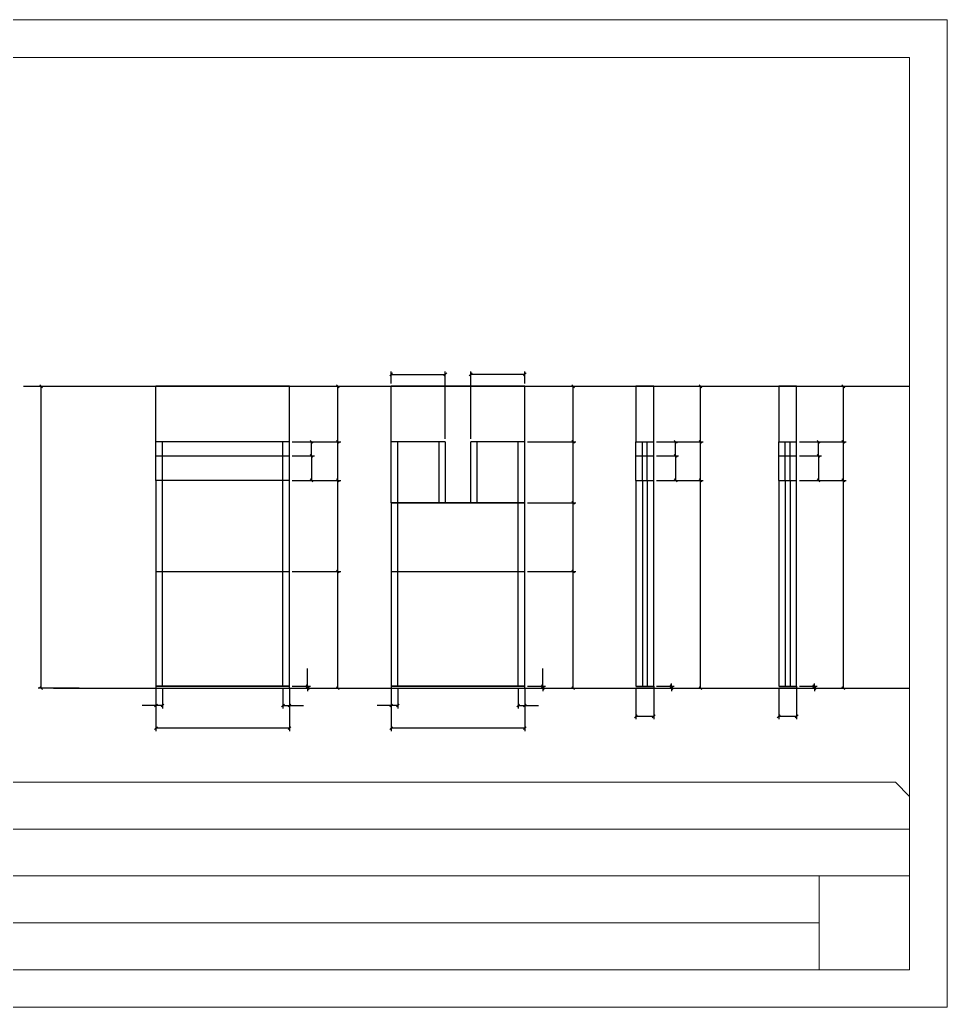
# Model space of a CAD drawing. Header units: metres. Extents: x 4341 to 5826, y 7254 to 8304.
# Drawn here: x 4840 to 5826, y 7254 to 8304 of the extents above; entities that cross this region are included whole.
import ezdxf

# ---------------------------------------------------------------- set-up
doc = ezdxf.new("R2010")
doc.units = ezdxf.units.M
for name, color, linetype in [('COTA', 7, 'Continuous'), ('NIVEL 2° PAV.', 7, 'Continuous'), ('Nível', 7, 'Continuous'), ('Painéis', 7, 'Continuous'), ('SARR_2.2x7', 7, 'Continuous'), ('SARRAFO DE PRESSAO', 7, 'Continuous')]:
    doc.layers.add(name, color=color, linetype=linetype)

msp = doc.modelspace()

# ---------------------------------------------------------------- linework, layer by layer
at = {"layer": 'COTA', "color": 241, "lineweight": 25}
for p, q in [((5127, 7914.5), (4985, 7914.5)), ((4985, 7855.5), (4985, 7914.5)), ((5127, 7855.5), (5127, 7914.5)), ((5377.1, 7914.5), (5235.1, 7914.5)), ((5235.1, 7855.5), (5235.1, 7914.5)), ((5377.1, 7855.5), (5377.1, 7914.5))]:
    msp.add_line(p, q, dxfattribs=at)
at = {"layer": 'COTA', "color": 4, "lineweight": 25}
for p, q in [((5130, 7914.5), (5181.4, 7914.5)), ((5178.4, 7855.5), (5178.4, 7914.5)), ((5380.1, 7914.5), (5431.5, 7914.5)), ((5428.5, 7855.5), (5428.5, 7914.5)), ((5517.2, 7914.5), (5566.9, 7914.5)), ((5563.9, 7855.5), (5563.9, 7914.5)), ((5669.1, 7914.5), (5718.8, 7914.5)), ((5715.8, 7855.5), (5715.8, 7914.5)), ((5130, 7855.5), (5181.4, 7855.5)), ((5380.1, 7855.5), (5431.5, 7855.5)), ((5517.2, 7855.5), (5566.9, 7855.5)), ((5669.1, 7855.5), (5718.8, 7855.5)), ((5130, 7814.5), (5181.4, 7814.5)), ((5178.4, 7717.5), (5178.4, 7814.5)), ((5517.2, 7814.5), (5566.9, 7814.5)), ((5563.9, 7593.5), (5563.9, 7814.5)), ((5669.1, 7814.5), (5718.8, 7814.5)), ((5715.8, 7593.5), (5715.8, 7814.5)), ((5380.1, 7790.5), (5431.5, 7790.5)), ((5428.5, 7717.5), (5428.5, 7790.5)), ((5130, 7717.5), (5181.4, 7717.5)), ((5130, 7717.5), (5181.4, 7717.5)), ((5178.4, 7593.5), (5178.4, 7717.5)), ((5380.1, 7717.5), (5431.5, 7717.5)), ((5380.1, 7717.5), (5431.5, 7717.5)), ((5428.5, 7593.5), (5428.5, 7717.5)), ((5146.3, 7595.5), (5146.3, 7614.3)), ((5396.3, 7595.5), (5396.3, 7614.3)), ((4985, 7592.5), (4985, 7547.9)), ((4992, 7592.5), (4992, 7572)), ((5120, 7592.5), (5120, 7572)), ((5127, 7592.5), (5127, 7547.9)), ((5130, 7595.5), (5149.3, 7595.5)), ((5130, 7593.5), (5149.3, 7593.5)), ((5130, 7593.5), (5181.4, 7593.5)), ((5146.3, 7593.5), (5146.3, 7595.5)), ((5146.3, 7593.5), (5146.3, 7590.5)), ((5235.1, 7592.5), (5235.1, 7547.9)), ((5242.1, 7592.5), (5242.1, 7572)), ((5370.1, 7592.5), (5370.1, 7572)), ((5377.1, 7592.5), (5377.1, 7547.9)), ((5380.1, 7595.5), (5399.3, 7595.5)), ((5380.1, 7593.5), (5399.3, 7593.5)), ((5380.1, 7593.5), (5431.5, 7593.5)), ((5396.3, 7593.5), (5396.3, 7595.5)), ((5396.3, 7593.5), (5396.3, 7590.5)), ((5495.2, 7592.5), (5495.2, 7560.6)), ((5514.2, 7592.5), (5514.2, 7560.6)), ((5517.2, 7595.5), (5536.1, 7595.5)), ((5517.2, 7593.5), (5536.1, 7593.5)), ((5517.2, 7593.5), (5566.9, 7593.5)), ((5533.1, 7595.5), (5533.1, 7598.5)), ((5533.1, 7593.5), (5533.1, 7595.5)), ((5533.1, 7593.5), (5533.1, 7590.5)), ((5647.1, 7592.5), (5647.1, 7560.6)), ((5666.1, 7592.5), (5666.1, 7560.6)), ((5669.1, 7595.5), (5688, 7595.5)), ((5669.1, 7593.5), (5688, 7593.5)), ((5669.1, 7593.5), (5718.8, 7593.5)), ((5685, 7595.5), (5685, 7598.5)), ((5685, 7593.5), (5685, 7595.5)), ((5685, 7593.5), (5685, 7590.5)), ((4985, 7590.5), (4985, 7572)), ((5127, 7590.5), (5127, 7572)), ((5235.1, 7590.5), (5235.1, 7572)), ((5377.1, 7590.5), (5377.1, 7572)), ((4985, 7575), (4970.3, 7575)), ((4992, 7575), (4985, 7575)), ((5120, 7575), (5127, 7575)), ((5127, 7575), (5141.8, 7575)), ((5235.1, 7575), (5220.3, 7575)), ((5242.1, 7575), (5235.1, 7575)), ((5370.1, 7575), (5377.1, 7575)), ((5377.1, 7575), (5391.8, 7575)), ((5495.2, 7563.6), (5514.2, 7563.6)), ((5647.1, 7563.6), (5666.1, 7563.6)), ((5127, 7550.9), (4985, 7550.9)), ((5377.1, 7550.9), (5235.1, 7550.9))]:
    msp.add_line(p, q, dxfattribs=at)
at = {"layer": 'COTA', "color": 0, "lineweight": 25}
for p, q in [((5179.9, 7913), (5176.9, 7916)), ((5430, 7913), (5427, 7916)), ((5565.4, 7913), (5562.4, 7916)), ((5717.3, 7913), (5714.3, 7916)), ((5176.9, 7857), (5179.9, 7854)), ((5427, 7857), (5430, 7854)), ((5562.4, 7857), (5565.4, 7854)), ((5714.3, 7857), (5717.3, 7854)), ((5179.9, 7813), (5176.9, 7816)), ((5565.4, 7813), (5562.4, 7816)), ((5717.3, 7813), (5714.3, 7816)), ((5430, 7789), (5427, 7792)), ((5176.9, 7719), (5179.9, 7716)), ((5179.9, 7716), (5176.9, 7719)), ((5427, 7719), (5430, 7716)), ((5430, 7716), (5427, 7719)), ((5144.8, 7597), (5147.8, 7594)), ((5147.8, 7592), (5144.8, 7595)), ((5176.9, 7595), (5179.9, 7592)), ((5394.8, 7597), (5397.8, 7594)), ((5397.8, 7592), (5394.8, 7595)), ((5427, 7595), (5430, 7592)), ((5531.6, 7597), (5534.6, 7594)), ((5534.6, 7592), (5531.6, 7595)), ((5562.4, 7595), (5565.4, 7592)), ((5683.5, 7597), (5686.5, 7594)), ((5686.5, 7592), (5683.5, 7595)), ((5714.3, 7595), (5717.3, 7592)), ((4986.5, 7576.5), (4983.5, 7573.5)), ((4990.5, 7573.5), (4993.5, 7576.5)), ((5121.5, 7576.5), (5118.5, 7573.5)), ((5125.5, 7573.5), (5128.5, 7576.5)), ((5236.6, 7576.5), (5233.6, 7573.5)), ((5240.6, 7573.5), (5243.6, 7576.5)), ((5371.6, 7576.5), (5368.6, 7573.5)), ((5375.6, 7573.5), (5378.6, 7576.5)), ((5496.7, 7565.1), (5493.7, 7562.1)), ((5512.7, 7562.1), (5515.7, 7565.1)), ((5648.6, 7565.1), (5645.6, 7562.1)), ((5664.6, 7562.1), (5667.6, 7565.1)), ((4986.5, 7552.4), (4983.5, 7549.4)), ((5125.5, 7549.4), (5128.5, 7552.4)), ((5236.6, 7552.4), (5233.6, 7549.4)), ((5375.6, 7549.4), (5378.6, 7552.4))]:
    msp.add_line(p, q, dxfattribs=at)
at = {"layer": 'COTA', "color": 241, "lineweight": 25}
for points in [[(5514.2, 7855.5), (5514.2, 7914.5), (5495.2, 7914.5), (5495.2, 7855.5)], [(5666.1, 7855.5), (5666.1, 7914.5), (5647.1, 7914.5), (5647.1, 7855.5)]]:
    msp.add_lwpolyline(points, dxfattribs=at)
at = {"layer": 'NIVEL 2° PAV.', "color": 4, "lineweight": 25}
for p, q in [((4859.7, 7914.5), (4865.9, 7914.5)), ((4862.9, 7593.5), (4862.9, 7914.5)), ((4903.4, 7593.5), (4859.9, 7593.5))]:
    msp.add_line(p, q, dxfattribs=at)
at = {"layer": 'NIVEL 2° PAV.', "color": 0, "lineweight": 25}
for p, q in [((4864.4, 7913), (4861.4, 7916)), ((4861.4, 7595), (4864.4, 7592))]:
    msp.add_line(p, q, dxfattribs=at)
at = {"layer": 'Nível', "color": 4, "lineweight": 25}
for p, q in [((4844.2, 7914.5), (5786.2, 7914.5)), ((4876, 7593.5), (5786.2, 7593.5))]:
    msp.add_line(p, q, dxfattribs=at)
at = {"layer": 'Painéis', "color": 0, "lineweight": 25}
for p, q in [((5236.6, 7928.7), (5233.6, 7925.7)), ((5291.1, 7925.7), (5294.1, 7928.7)), ((5321.1, 7928.7), (5318.1, 7925.7)), ((5375.6, 7925.7), (5378.6, 7928.7)), ((5151.9, 7854), (5148.9, 7857)), ((5179.9, 7854), (5176.9, 7857)), ((5430, 7854), (5427, 7857)), ((5539, 7854), (5536, 7857)), ((5565.4, 7854), (5562.4, 7857)), ((5690.9, 7854), (5687.9, 7857)), ((5717.3, 7854), (5714.3, 7857)), ((5151.9, 7839), (5148.9, 7842)), ((5148.9, 7842), (5151.9, 7839)), ((5539, 7839), (5536, 7842)), ((5536, 7842), (5539, 7839)), ((5690.9, 7839), (5687.9, 7842)), ((5687.9, 7842), (5690.9, 7839)), ((5148.9, 7816), (5151.9, 7813)), ((5176.9, 7816), (5179.9, 7813)), ((5536, 7816), (5539, 7813)), ((5562.4, 7816), (5565.4, 7813)), ((5687.9, 7816), (5690.9, 7813)), ((5714.3, 7816), (5717.3, 7813)), ((5427, 7792), (5430, 7789))]:
    msp.add_line(p, q, dxfattribs=at)
at = {"layer": 'Painéis', "color": 4, "lineweight": 25}
for p, q in [((5235.1, 7917.5), (5235.1, 7930.2)), ((5292.6, 7858.5), (5292.6, 7930.2)), ((5319.6, 7858.5), (5319.6, 7930.2)), ((5377.1, 7917.5), (5377.1, 7930.2)), ((5235.1, 7927.2), (5292.6, 7927.2)), ((5377.1, 7927.2), (5319.6, 7927.2)), ((5130, 7855.5), (5181.4, 7855.5)), ((5130, 7855.5), (5153.4, 7855.5)), ((5150.4, 7840.5), (5150.4, 7855.5)), ((5178.4, 7814.5), (5178.4, 7855.5)), ((5380.1, 7855.5), (5431.5, 7855.5)), ((5428.5, 7790.5), (5428.5, 7855.5)), ((5517.2, 7855.5), (5566.9, 7855.5)), ((5517.2, 7855.5), (5540.5, 7855.5)), ((5537.5, 7840.5), (5537.5, 7855.5)), ((5563.9, 7814.5), (5563.9, 7855.5)), ((5669.1, 7855.5), (5718.8, 7855.5)), ((5669.1, 7855.5), (5692.4, 7855.5)), ((5689.4, 7840.5), (5689.4, 7855.5)), ((5715.8, 7814.5), (5715.8, 7855.5)), ((5130, 7840.5), (5153.4, 7840.5)), ((5130, 7840.5), (5153.4, 7840.5)), ((5150.4, 7840.5), (5150.4, 7814.5)), ((5517.2, 7840.5), (5540.5, 7840.5)), ((5517.2, 7840.5), (5540.5, 7840.5)), ((5537.5, 7840.5), (5537.5, 7814.5)), ((5669.1, 7840.5), (5692.4, 7840.5)), ((5669.1, 7840.5), (5692.4, 7840.5)), ((5689.4, 7840.5), (5689.4, 7814.5)), ((5130, 7814.5), (5181.4, 7814.5)), ((5130, 7814.5), (5153.4, 7814.5)), ((5517.2, 7814.5), (5566.9, 7814.5)), ((5517.2, 7814.5), (5540.5, 7814.5)), ((5669.1, 7814.5), (5718.8, 7814.5)), ((5669.1, 7814.5), (5692.4, 7814.5)), ((5380.1, 7790.5), (5431.5, 7790.5))]:
    msp.add_line(p, q, dxfattribs=at)
at = {"layer": 'Painéis', "color": 200, "lineweight": 25}
for p, q in [((5127, 7855.5), (4985, 7855.5)), ((5127, 7855.5), (4985, 7855.5)), ((4985, 7814.5), (4985, 7855.5)), ((5127, 7814.5), (5127, 7855.5)), ((5292.6, 7855.5), (5235.1, 7855.5)), ((5235.1, 7790.5), (5235.1, 7855.5)), ((5292.6, 7855.5), (5292.6, 7790.5)), ((5377.1, 7855.5), (5319.6, 7855.5)), ((5319.6, 7790.5), (5319.6, 7855.5)), ((5377.1, 7790.5), (5377.1, 7855.5)), ((5495.2, 7855.5), (5514.2, 7855.5)), ((5495.2, 7814.5), (5495.2, 7855.5)), ((5514.2, 7814.5), (5514.2, 7855.5)), ((5647.1, 7855.5), (5666.1, 7855.5)), ((5647.1, 7814.5), (5647.1, 7855.5)), ((5666.1, 7814.5), (5666.1, 7855.5)), ((4985, 7840.5), (5127, 7840.5)), ((5495.2, 7840.5), (5514.2, 7840.5)), ((5647.1, 7840.5), (5666.1, 7840.5)), ((4985, 7814.5), (4985, 7593.5)), ((5127, 7814.5), (4985, 7814.5)), ((5127, 7814.5), (4985, 7814.5)), ((5127, 7593.5), (5127, 7814.5)), ((5495.2, 7814.5), (5495.2, 7595.5)), ((5495.2, 7814.5), (5514.2, 7814.5)), ((5514.2, 7595.5), (5514.2, 7814.5)), ((5647.1, 7814.5), (5647.1, 7595.5)), ((5647.1, 7814.5), (5666.1, 7814.5)), ((5666.1, 7595.5), (5666.1, 7814.5)), ((5235.1, 7790.5), (5235.1, 7593.5)), ((5235.1, 7790.5), (5377.1, 7790.5)), ((5377.1, 7790.5), (5235.1, 7790.5)), ((5292.6, 7790.5), (5319.6, 7790.5)), ((5377.1, 7593.5), (5377.1, 7790.5)), ((4985, 7717.5), (5127, 7717.5)), ((5235.1, 7717.5), (5377.1, 7717.5)), ((4985, 7595.5), (5127, 7595.5)), ((5235.1, 7595.5), (5377.1, 7595.5)), ((5495.2, 7595.5), (5514.2, 7595.5)), ((5647.1, 7595.5), (5666.1, 7595.5))]:
    msp.add_line(p, q, dxfattribs=at)
for points in [[(5127, 7595.5), (4985, 7595.5), (4985, 7593.5), (5127, 7593.5)], [(5377.1, 7595.5), (5235.1, 7595.5), (5235.1, 7593.5), (5377.1, 7593.5)], [(5495.2, 7595.5), (5514.2, 7595.5), (5514.2, 7593.5), (5495.2, 7593.5)], [(5647.1, 7595.5), (5666.1, 7595.5), (5666.1, 7593.5), (5647.1, 7593.5)]]:
    msp.add_lwpolyline(points, dxfattribs=at)
at = {"layer": 'SARR_2.2x7', "color": 40, "lineweight": 25}
for p, q in [((4992, 7814.5), (4992, 7855.5)), ((5120, 7814.5), (5120, 7855.5)), ((5242.1, 7790.5), (5242.1, 7855.5)), ((5285.6, 7855.5), (5285.6, 7790.5)), ((5326.6, 7790.5), (5326.6, 7855.5)), ((5370.1, 7790.5), (5370.1, 7855.5)), ((5502.2, 7814.5), (5502.2, 7855.5)), ((5507.2, 7814.5), (5507.2, 7855.5)), ((5654.1, 7814.5), (5654.1, 7855.5)), ((5659.1, 7814.5), (5659.1, 7855.5)), ((4992, 7717.5), (4992, 7814.5)), ((5120, 7717.5), (5120, 7814.5)), ((5502.2, 7814.5), (5502.2, 7595.5)), ((5507.2, 7814.5), (5507.2, 7595.5)), ((5654.1, 7814.5), (5654.1, 7595.5)), ((5659.1, 7814.5), (5659.1, 7595.5)), ((5242.1, 7717.5), (5242.1, 7790.5)), ((5370.1, 7717.5), (5370.1, 7790.5)), ((4992, 7595.5), (4992, 7717.5)), ((5120, 7595.5), (5120, 7717.5)), ((5242.1, 7595.5), (5242.1, 7717.5)), ((5370.1, 7595.5), (5370.1, 7717.5))]:
    msp.add_line(p, q, dxfattribs=at)
at = {"layer": 'SARRAFO DE PRESSAO', "color": 30, "lineweight": 9}
for p, q in [((4766.8, 7443.7), (5786.2, 7443.7)), ((4766.8, 7393.9), (5690.2, 7393.9)), ((5786.2, 7393.9), (5690.2, 7393.9)), ((5690.2, 7393.9), (5690.2, 7294.2)), ((4766.8, 7344.1), (5690.2, 7344.1))]:
    msp.add_line(p, q, dxfattribs=at)
at = {"layer": 'SARRAFO DE PRESSAO', "color": 251, "lineweight": 9}
msp.add_lwpolyline([(4341.2, 7254.2), (5826.2, 7254.2), (5826.2, 8304.2), (4341.2, 8304.2)], dxfattribs=at)
at = {"layer": 'SARRAFO DE PRESSAO', "color": 30, "lineweight": 9}
for points in [[(4416.2, 7294.2), (5786.2, 7294.2), (5786.2, 8264.2), (4416.2, 8264.2)], [(5786.2, 7294.2), (5786.2, 7478.5), (5771.2, 7493.5), (4431.2, 7493.5), (4416.2, 7478.5), (4416.2, 7309.2), (4431.2, 7294.2), (5786.2, 7294.2)]]:
    msp.add_lwpolyline(points, dxfattribs=at)

doc.saveas('drawing.dxf')
